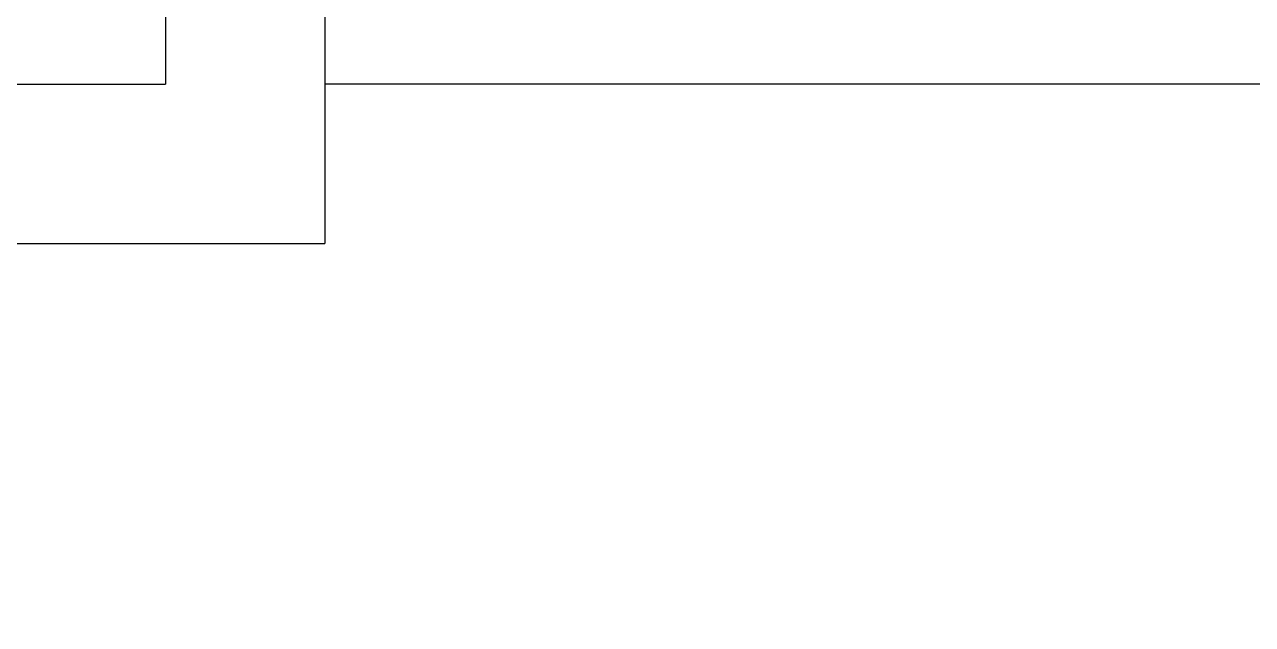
# Model space of a CAD drawing. Extents: x -16413 to 78405, y -232 to 83089.
# Drawn here: x 19149.7 to 19242.2, y 53277.6 to 53322.8 of the extents above; entities that cross this region are included whole.
import ezdxf

# ---------------------------------------------------------------- set-up
doc = ezdxf.new("R2010")
doc.units = 0
doc.header["$LTSCALE"] = 350
doc.header["$MEASUREMENT"] = 0
doc.layers.add('BACKGROUND', color=7, linetype='CONTINUOUS')

msp = doc.modelspace()

# ---------------------------------------------------------------- linework, layer by layer
at = {"layer": 'BACKGROUND'}
for p, q in [((19172.305, 53810.319), (19172.305, 53306.319)), ((19160.305, 53798.319), (19160.305, 53318.319)), ((18320.305, 53318.319), (19160.305, 53318.319)), ((19292.305, 53318.319), (19172.305, 53318.319)), ((18308.305, 53306.319), (19172.305, 53306.319))]:
    msp.add_line(p, q, dxfattribs=at)
msp.add_arc((22859.852, 59900.699), 10167.986, 215.7516982, 264.5832458, dxfattribs=at)

doc.saveas('drawing.dxf')
